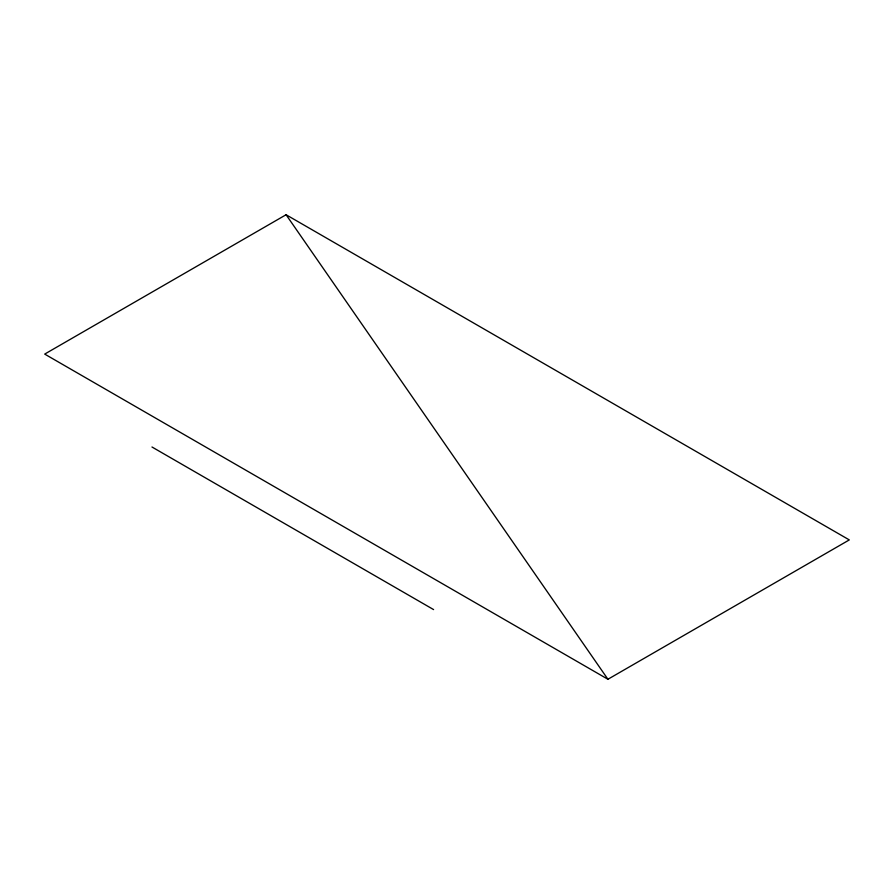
<?xml version="1.0" encoding="UTF-8"?>
<svg xmlns="http://www.w3.org/2000/svg" width="894" height="894" viewBox="0 0 894 894"><rect width="100%" height="100%" fill="white"/><g stroke="black" fill="none" stroke-linecap="round" stroke-linejoin="round"><path stroke-width="1.34" d="M286.08 214.739L44.7 354.091L607.92 679.261L849.3 539.909L286.08 214.739L607.92 679.261M151.98 447L433.59 609.585"/></g></svg>
